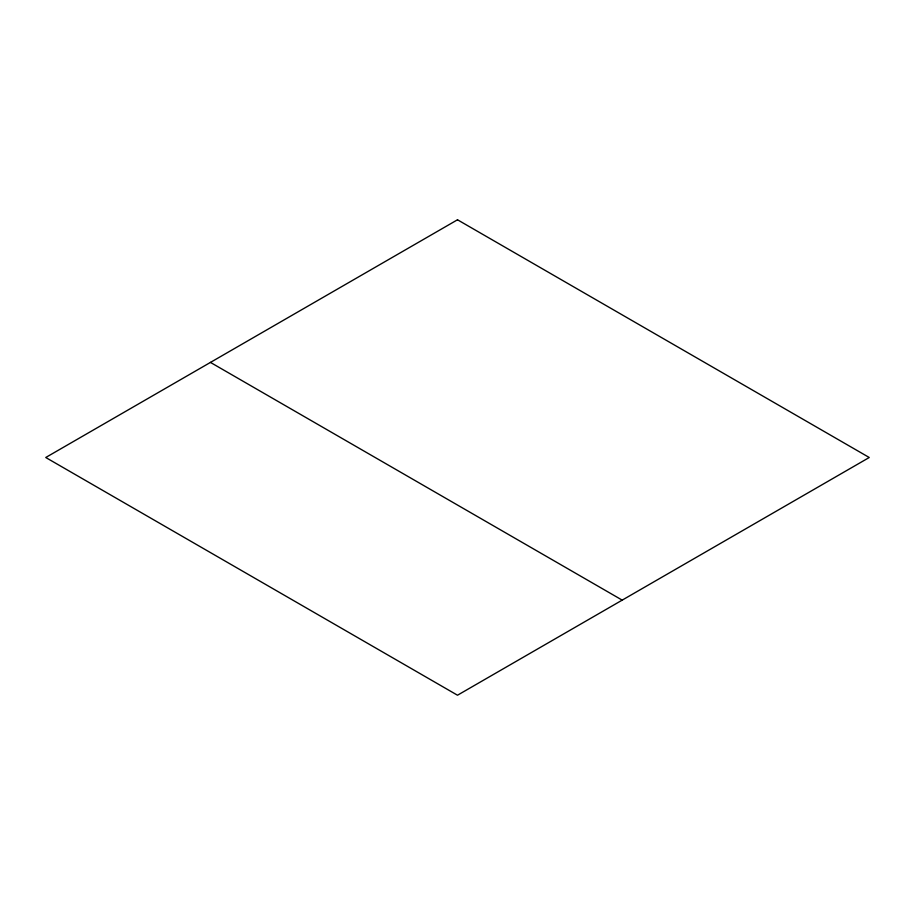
<?xml version="1.0" encoding="UTF-8"?>
<svg xmlns="http://www.w3.org/2000/svg" width="915" height="915" viewBox="0 0 915 915"><rect width="100%" height="100%" fill="white"/><g stroke="black" fill="none" stroke-linecap="round" stroke-linejoin="round"><path stroke-width="1.37" d="M210.45 362.409L622.2 600.137M457.5 219.783L45.75 457.5L457.5 695.217L869.25 457.5L457.5 219.783"/></g></svg>
